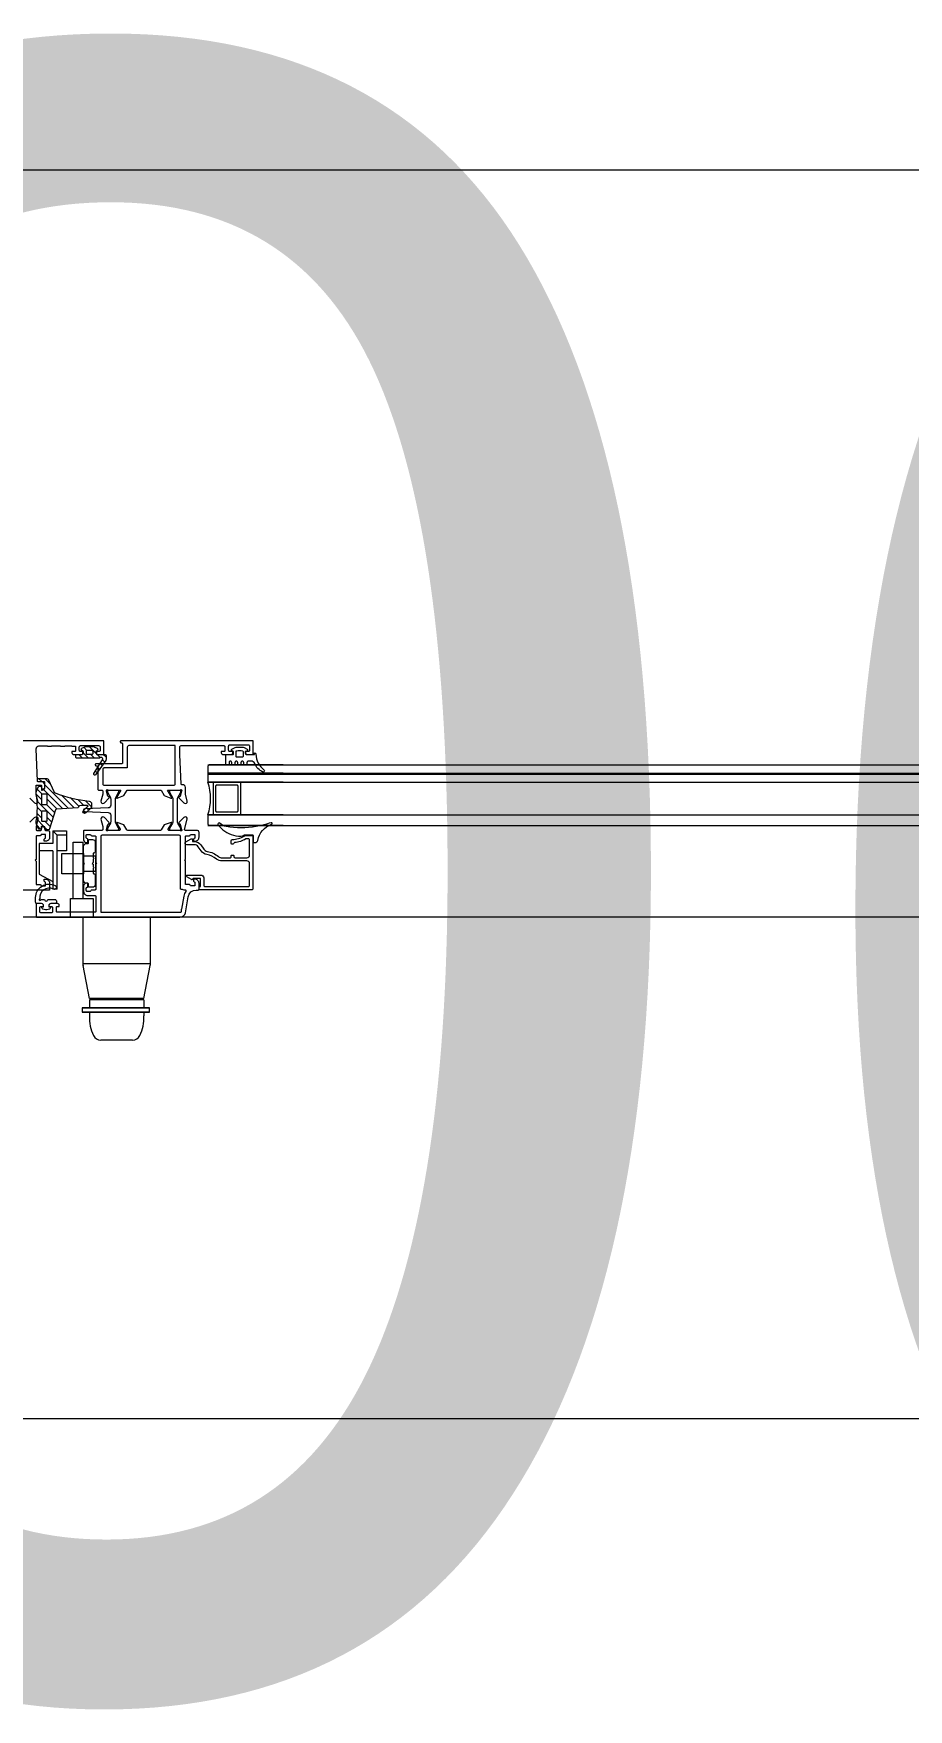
# Model space of a CAD drawing. Extents: x -9058 to 11890, y 0 to 4205.
# Drawn here: x 9226.5 to 9258.7, y 3751.1 to 3812.9 of the extents above; entities that cross this region are included whole.
import ezdxf
from ezdxf.enums import TextEntityAlignment as Align

# ---------------------------------------------------------------- set-up
doc = ezdxf.new("R2010")
doc.units = 0
doc.header["$MEASUREMENT"] = 0
doc.layers.get('0').update_dxf_attribs({"color": 9, "lineweight": 9})
doc.layers.add('M-TEFRIS2-015', color=129, linetype='Continuous', lineweight=9)
doc.layers.add('M-TEFRIS2-015 @ 20', color=129, linetype='Continuous', lineweight=9)
doc.styles.add('Arial', font='arial.ttf', dxfattribs={"height": 2.5})
doc.styles.add('MuuM_TEXT-STANDART', font='ARIALN.TTF')

# ---------------------------------------------------------------- blocks, each defined once
blk = doc.blocks.new('0a_roomno2')
at = {"style": 'Arial'}
blk.add_attdef('ODANO', (0, 1.505), '', height=3, dxfattribs=at)
blk.add_attdef('MEKANADI', text='', height=3, dxfattribs=at).set_placement((0.525, -4.75), align=Align.BOTTOM_LEFT)
at = {"style": 'MuuM_TEXT-STANDART', "width": 0.6}
for tag, p in [('YER01', (15, -7)), ('TAVAN01', (20.625, -7)), ('DUVAR01', (26.25, -7)), ('YER02', (15, -10.375)), ('TAVAN02', (20.625, -10.375)), ('DUVAR02', (26.25, -10.375)), ('YER03', (15, -13.75)), ('TAVAN03', (20.625, -13.75)), ('DUVAR03', (26.25, -13.75))]:
    blk.add_attdef(tag, text='', height=2.25, dxfattribs=at).set_placement(p, align=Align.MIDDLE_CENTER)
at = {"style": 'MuuM_TEXT-STANDART'}
blk.add_attdef('M2', text='', height=2.25, dxfattribs=at).set_placement((1.3231, -7.8046), align=Align.MIDDLE_LEFT)
at = {"style": 'MuuM_TEXT-STANDART', "width": 0.6}
blk.add_attdef('TEMIZTAVANYUKSEKLIGI', text='', height=2.25, dxfattribs=at).set_placement((2.7, -13.1619), align=Align.MIDDLE_LEFT)
blk = doc.blocks.new('*U644')
at = {"layer": 'M-TEFRIS2-015 @ 20'}
ref = blk.add_blockref('0a_roomno2', (8851.925, 3716.9), dxfattribs=dict(at, xscale=20, yscale=20, zscale=20))
ref.add_attrib('ODANO', ' PRS-1K-06', (8851.925, 3752), dxfattribs={"layer": '0', "height": 60, "style": 'Arial'})

msp = doc.modelspace()

# ---------------------------------------------------------------- hatches: boundary and pattern name
at = {"layer": 'M-TEFRIS2-015'}
h = msp.add_hatch(dxfattribs=at)
h.set_pattern_fill('ANSI31', color=256, scale=0.05, angle=450, style=0)
h.set_pattern_definition([(315, (9409.72242, 3917.70285), (0.1122532, 0.1122532), [])])
edge = h.paths.add_edge_path(flags=16)
edge.add_arc((9228.438, 3786.36), 0.025, 180, 270, ccw=False)
edge.add_line((9228.413, 3786.36), (9228.413, 3786.46))
edge.add_arc((9228.438, 3786.46), 0.025, 90, 180, ccw=False)
edge.add_line((9228.438, 3786.485), (9228.618, 3786.485))
edge.add_arc((9228.618, 3786.46), 0.025, 0, 90, ccw=False)
edge.add_line((9228.643, 3786.46), (9228.643, 3786.36))
edge.add_arc((9228.618, 3786.36), 0.025, 270, 360, ccw=False)
edge.add_line((9228.618, 3786.335), (9228.438, 3786.335))
edge = h.paths.add_edge_path()
edge.add_arc((9228.243, 3786.365), 0.035, 270, 360)
edge.add_line((9228.278, 3786.365), (9228.278, 3786.445))
edge.add_arc((9228.263, 3786.445), 0.015, 360, 402.16924)
edge.add_line((9228.274, 3786.455), (9228.234, 3786.497))
edge.add_arc((9228.263, 3786.525), 0.04, 117.0437, 223.61309, ccw=False)
edge.add_line((9228.245, 3786.561), (9228.334, 3786.606))
edge.add_arc((9228.413, 3786.45), 0.175, 90, 117.0437, ccw=False)
edge.add_line((9228.413, 3786.625), (9228.643, 3786.625))
edge.add_arc((9228.643, 3786.45), 0.175, 62.9563, 90, ccw=False)
edge.add_line((9228.723, 3786.606), (9228.811, 3786.561))
edge.add_arc((9228.793, 3786.525), 0.04, -43.61309, 62.9563, ccw=False)
edge.add_line((9228.822, 3786.497), (9228.782, 3786.455))
edge.add_arc((9228.793, 3786.445), 0.015, 137.83076, 180)
edge.add_line((9228.778, 3786.445), (9228.778, 3786.365))
edge.add_arc((9228.813, 3786.365), 0.035, 180, 270)
edge.add_line((9228.813, 3786.33), (9229.093, 3786.33))
edge.add_arc((9229.093, 3786.29), 0.04, 0, 90, ccw=False)
edge.add_line((9229.133, 3786.29), (9229.133, 3786.145))
edge.add_arc((9229.083, 3786.145), 0.05, -40.03479, 0, ccw=False)
edge.add_line((9229.121, 3786.113), (9228.749, 3785.579))
edge.add_arc((9228.718, 3785.605), 0.04, 146.99574, 319.96521, ccw=False)
edge.add_line((9228.685, 3785.627), (9229.003, 3786.132))
edge.add_arc((9228.952, 3786.165), 0.06, 326.99574, 506.14555)
edge.add_line((9228.902, 3786.198), (9228.063, 3786.198))
edge.add_arc((9228.063, 3786.238), 0.04, 180, 270, ccw=False)
edge.add_line((9228.023, 3786.238), (9228.023, 3786.29))
edge.add_arc((9228.063, 3786.29), 0.04, 90, 180, ccw=False)
edge.add_line((9228.063, 3786.33), (9228.243, 3786.33))
h = msp.add_hatch(dxfattribs=at)
h.set_pattern_fill('ANSI31', color=256, scale=0.05, style=0)
h.set_pattern_definition([(315, (9227.2626, 3535.18889), (-0.1122532, -0.1122532), [])])
h.paths.add_polyline_path([(9228.387, 3784.177), (9228.575, 3784.359, 0.203536), (9228.605, 3784.431), (9228.605, 3784.511, 0.380587), (9228.517, 3784.61, -0.061836), (9227.26, 3784.917, -0.189764), (9227.206, 3784.966), (9227.015, 3785.395, 0.285747), (9226.925, 3785.451), (9226.635, 3785.451, 0.414214), (9226.615, 3785.431), (9226.615, 3785.341, 0.414214), (9226.635, 3785.321), (9226.85, 3785.321, -0.414214), (9226.885, 3785.286), (9226.885, 3785.096, -0.414214), (9226.86, 3785.071), (9226.78, 3785.071, -0.414214), (9226.755, 3785.096), (9226.755, 3785.131, 0.414214), (9226.725, 3785.161), (9226.659, 3785.161, 0.296563), (9226.641, 3785.149), (9226.581, 3785.014, 0.104779), (9226.565, 3784.941), (9226.565, 3784.861, -0.081633), (9226.565, 3783.881), (9226.565, 3783.801, 0.104779), (9226.581, 3783.728), (9226.641, 3783.592, 0.296563), (9226.659, 3783.581), (9226.725, 3783.581, 0.414214), (9226.755, 3783.611), (9226.755, 3783.646, -0.414214), (9226.78, 3783.671), (9226.86, 3783.671, -0.414214), (9226.885, 3783.646), (9226.885, 3783.586, 0.414214), (9226.91, 3783.561), (9227.005, 3783.561, 0.328426), (9227.053, 3783.596), (9227.271, 3784.298, -0.309555), (9227.294, 3784.315), (9228.097, 3784.371, 0.394287), (9228.115, 3784.391, -0.364538), (9228.157, 3784.44, -0.068684), (9228.457, 3784.45, -0.950368), (9228.455, 3784.411, 0.000002), (9228.455, 3784.411), (9228.304, 3784.264, 0.999219)])
h.paths.add_polyline_path([(9226.955, 3784.511), (9226.955, 3784.851, 0.414214), (9226.925, 3784.881), (9226.795, 3784.881, 0.414214), (9226.765, 3784.851), (9226.765, 3784.511, 0.414214), (9226.795, 3784.481), (9226.925, 3784.481, 0.414214)], flags=16)
h.paths.add_polyline_path([(9226.925, 3784.261), (9226.795, 3784.261, 0.414214), (9226.765, 3784.231), (9226.765, 3783.891, 0.414214), (9226.795, 3783.861), (9226.925, 3783.861, 0.414214), (9226.955, 3783.891), (9226.955, 3784.231, 0.414214)], flags=16)

# ---------------------------------------------------------------- linework, layer by layer
for p, q in [((9232.883, 3785.898), (9232.933, 3785.948)), ((9232.883, 3785.948), (9278.253, 3785.948)), ((9232.883, 3785.898), (9232.883, 3785.31)), ((9235.658, 3785.648), (9232.883, 3785.648)), ((9232.883, 3785.648), (9278.253, 3785.648)), ((9235.658, 3785.948), (9232.933, 3785.948)), ((9235.658, 3785.61), (9232.883, 3785.61)), ((9232.883, 3785.61), (9278.253, 3785.61)), ((9235.658, 3785.31), (9232.883, 3785.31)), ((9232.883, 3785.31), (9278.253, 3785.31)), ((9233.083, 3785.31), (9233.083, 3784.11)), ((9234.083, 3785.31), (9234.083, 3784.11)), ((9232.883, 3784.11), (9232.883, 3783.76)), ((9235.658, 3784.11), (9232.883, 3784.11)), ((9232.883, 3784.11), (9278.253, 3784.11)), ((9227.339, 3783.361), (9227.176, 3783.521)), ((9227.176, 3783.521), (9227.339, 3783.521)), ((9227.176, 3783.521), (9227.176, 3783.058)), ((9227.339, 3783.521), (9227.684, 3783.521)), ((9227.684, 3783.361), (9227.339, 3783.361)), ((9227.339, 3781.365), (9227.339, 3783.361)), ((9227.684, 3783.521), (9227.684, 3782.78)), ((9232.883, 3783.76), (9232.933, 3783.71)), ((9232.883, 3783.71), (9278.253, 3783.71)), ((9235.658, 3783.71), (9232.933, 3783.71)), ((9235.658, 3783.71), (9233.389, 3783.71)), ((9226.676, 3783.058), (9226.676, 3782.887)), ((9227.176, 3783.058), (9226.676, 3783.058)), ((9226.676, 3782.887), (9226.676, 3781.926)), ((9227.176, 3782.786), (9226.676, 3782.786)), ((9227.176, 3782.786), (9227.176, 3781.365)), ((9227.684, 3782.78), (9227.339, 3782.78)), ((9226.676, 3781.926), (9227.176, 3781.656)), ((9227.339, 3781.365), (9227.176, 3781.365)), ((9281.881, 3780.338), (9163.123, 3780.338)), ((9228.276, 3780.337), (9228.276, 3778.722)), ((9230.776, 3778.722), (9230.776, 3780.337)), ((9228.28, 3778.637), (9230.772, 3778.637)), ((9228.526, 3777.337), (9228.292, 3778.552)), ((9230.526, 3777.337), (9230.76, 3778.552)), ((9230.526, 3777.337), (9228.526, 3777.337)), ((9228.526, 3777.288), (9228.526, 3776.992)), ((9230.526, 3777.288), (9228.526, 3777.288)), ((9228.526, 3777.288, 0), (9228.526, 3776.992, 0)), ((9230.526, 3777.288, 0), (9228.526, 3777.288, 0)), ((9230.526, 3777.288), (9230.526, 3776.992)), ((9230.526, 3777.288, 0), (9230.526, 3776.992, 0)), ((9228.255, 3776.992), (9230.733, 3776.992)), ((9228.255, 3776.992, 0), (9230.733, 3776.992, 0)), ((9230.733, 3776.842), (9228.255, 3776.842)), ((9230.733, 3776.842, 0), (9228.255, 3776.842, 0)), ((9228.526, 3776.842), (9228.526, 3776.699)), ((9228.526, 3776.842, 0), (9228.526, 3776.699, 0)), ((9230.526, 3776.842), (9230.526, 3776.699)), ((9230.526, 3776.842, 0), (9230.526, 3776.699, 0)), ((9230.112, 3775.811, 0), (9228.94, 3775.811, 0))]:
    msp.add_line(p, q, dxfattribs=at)
for points in [[(9155.058, 3807.873), (9295.058, 3807.873)], [(9227.926, 3781.032), (9227.926, 3783.098), (9228.276, 3783.098), (9228.276, 3781.032)], [(9157.058, 3763.873), (9157.058, 3761.873), (9293.058, 3761.873), (9293.058, 3763.873)]]:
    msp.add_lwpolyline(points, dxfattribs=at)
for points in [[(9226.331, 3784.721), (9226.502, 3784.548), (9226.52, 3784.535, 0.700084), (9226.628, 3784.61), (9226.558, 3784.871), (9226.558, 3785.177, -0.414214), (9226.588, 3785.207), (9226.728, 3785.207, -0.414214), (9226.758, 3785.177), (9226.758, 3785.027, 0.414214), (9226.768, 3785.017), (9226.778, 3785.017, 0.414214), (9226.878, 3785.117), (9226.878, 3785.207, 0.414214), (9226.758, 3785.327), (9226.637, 3785.327, -0.403083), (9226.607, 3785.355), (9226.562, 3786.543, -0.425337), (9226.662, 3786.647), (9226.981, 3786.647), (9226.981, 3786.637), (9227.131, 3786.637), (9227.131, 3786.647), (9227.461, 3786.647), (9227.461, 3786.637), (9227.611, 3786.637), (9227.611, 3786.647), (9227.878, 3786.647), (9227.878, 3786.637), (9228.008, 3786.637), (9228.008, 3786.467, -0.414214), (9227.978, 3786.437), (9227.878, 3786.437), (9227.878, 3786.387, 0.414214), (9227.928, 3786.337), (9228.238, 3786.337, 0.414214), (9228.308, 3786.407), (9228.308, 3786.427, 0.414214), (9228.298, 3786.437), (9228.198, 3786.437, -0.414214), (9228.148, 3786.487), (9228.148, 3786.607, -0.414214), (9228.198, 3786.657), (9228.868, 3786.657, -0.414214), (9228.918, 3786.607), (9228.918, 3786.487, -0.414214), (9228.868, 3786.437), (9228.768, 3786.437, 0.414214), (9228.758, 3786.427), (9228.758, 3786.407, 0.414214), (9228.828, 3786.337), (9229.048, 3786.337, 0.414214), (9229.058, 3786.347), (9229.058, 3786.827, 0.414214), (9229.048, 3786.837), (9221.068, 3786.837, 0.414214)], [(9231.938, 3785.215, -0.459137), (9231.902, 3785.243), (9231.848, 3786.337), (9231.848, 3786.607, -0.414214), (9231.898, 3786.657), (9233.478, 3786.657, -0.414214), (9233.508, 3786.627), (9233.508, 3786.467, -0.414214), (9233.478, 3786.437), (9233.378, 3786.437), (9233.378, 3786.387, 0.414214), (9233.428, 3786.337), (9233.738, 3786.337, 0.414214), (9233.808, 3786.407), (9233.808, 3786.427, 0.414214), (9233.798, 3786.437), (9233.698, 3786.437, -0.414214), (9233.648, 3786.487), (9233.648, 3786.637, -0.414214), (9233.698, 3786.687), (9234.368, 3786.687, -0.414214), (9234.418, 3786.637), (9234.418, 3786.487, -0.414214), (9234.368, 3786.437), (9234.268, 3786.437, 0.414214), (9234.258, 3786.427), (9234.258, 3786.407, 0.414214), (9234.328, 3786.337), (9234.548, 3786.337, 0.414214), (9234.558, 3786.347), (9234.558, 3786.827, 0.414214), (9234.548, 3786.837), (9229.683, 3786.837, 0.535184), (9229.66, 3786.802), (9229.678, 3786.759), (9229.708, 3786.759, -0.414214), (9229.738, 3786.729), (9229.738, 3786.017, -0.414214), (9229.708, 3785.987), (9228.763, 3785.987, 0.535184), (9228.74, 3785.952), (9228.75, 3785.927, 0.302776), (9228.778, 3785.909), (9228.808, 3785.909, -0.414214), (9228.838, 3785.879), (9228.838, 3785.047, 0.414214), (9228.868, 3785.017), (9228.986, 3785.017, -0.414214), (9229.016, 3784.987), (9229.016, 3784.871), (9228.947, 3784.61, 0.700084), (9229.054, 3784.535), (9229.072, 3784.548), (9229.243, 3784.721, 0.607471), (9229.228, 3784.781, -0.283637), (9229.205, 3784.802), (9229.156, 3784.986, -1.229391), (9229.206, 3785.017), (9229.68, 3785.017), (9229.518, 3784.75, 0.859449), (9229.548, 3784.725), (9229.793, 3784.817), (9229.915, 3785.017), (9231.16, 3785.017), (9231.281, 3784.817), (9231.526, 3784.725, 0.859449), (9231.556, 3784.75), (9231.394, 3785.017), (9231.868, 3785.017, -1.229391), (9231.918, 3784.986), (9231.869, 3784.802, -0.283637), (9231.847, 3784.781, 0.607471), (9231.831, 3784.721), (9232.002, 3784.548), (9232.02, 3784.535, 0.700084), (9232.128, 3784.61), (9232.058, 3784.871), (9232.058, 3785.117, 0.474196), (9231.938, 3785.215)], [(9234.649, 3786.347, 0.220745), (9234.959, 3785.754, -0.651907), (9234.903, 3785.685, -0.176952), (9234.611, 3786, 0.281357), (9234.468, 3786.088), (9234.387, 3786.088), (9234.373, 3786.088), (9234.366, 3786.088), (9234.359, 3786.086), (9234.351, 3786.083), (9234.344, 3786.079), (9234.338, 3786.073), (9234.333, 3786.067), (9234.328, 3786.06), (9234.326, 3786.053), (9234.323, 3786.038), (9234.323, 3785.962), (9234.323, 3785.959), (9234.322, 3785.956), (9234.321, 3785.953), (9234.32, 3785.951), (9234.317, 3785.948), (9234.315, 3785.946), (9234.312, 3785.944), (9234.309, 3785.943), (9234.303, 3785.942), (9234.223, 3785.942), (9234.22, 3785.943), (9234.217, 3785.943), (9234.214, 3785.944), (9234.212, 3785.946), (9234.209, 3785.948), (9234.207, 3785.951), (9234.205, 3785.953), (9234.204, 3785.956), (9234.203, 3785.962), (9234.203, 3786.038), (9234.203, 3786.045), (9234.201, 3786.053), (9234.198, 3786.06), (9234.194, 3786.067), (9234.189, 3786.073), (9234.182, 3786.079), (9234.175, 3786.083), (9234.168, 3786.086), (9234.153, 3786.088), (9234.146, 3786.088), (9234.139, 3786.086), (9234.131, 3786.083), (9234.124, 3786.079), (9234.118, 3786.073), (9234.113, 3786.067), (9234.108, 3786.06), (9234.106, 3786.053), (9234.103, 3786.038), (9234.103, 3785.962), (9234.103, 3785.959), (9234.102, 3785.956), (9234.101, 3785.953), (9234.1, 3785.951), (9234.097, 3785.948), (9234.095, 3785.946), (9234.092, 3785.944), (9234.089, 3785.943), (9234.083, 3785.942), (9234.003, 3785.942), (9234, 3785.943), (9233.997, 3785.943), (9233.994, 3785.944), (9233.992, 3785.946), (9233.989, 3785.948), (9233.987, 3785.951), (9233.985, 3785.953), (9233.984, 3785.956), (9233.983, 3785.962), (9233.983, 3786.038), (9233.983, 3786.045), (9233.981, 3786.053), (9233.978, 3786.06), (9233.974, 3786.067), (9233.969, 3786.073), (9233.962, 3786.079), (9233.955, 3786.083), (9233.948, 3786.086), (9233.933, 3786.088), (9233.926, 3786.088), (9233.919, 3786.086), (9233.911, 3786.083), (9233.904, 3786.079), (9233.898, 3786.073), (9233.893, 3786.067), (9233.888, 3786.06), (9233.886, 3786.053), (9233.883, 3786.038), (9233.883, 3785.962), (9233.883, 3785.959), (9233.882, 3785.956), (9233.881, 3785.953), (9233.88, 3785.951), (9233.877, 3785.948), (9233.875, 3785.946), (9233.872, 3785.944), (9233.869, 3785.943), (9233.863, 3785.942), (9233.783, 3785.942), (9233.78, 3785.943), (9233.777, 3785.943), (9233.774, 3785.944), (9233.772, 3785.946), (9233.769, 3785.948), (9233.767, 3785.951), (9233.765, 3785.953), (9233.764, 3785.956), (9233.763, 3785.962), (9233.763, 3786.038), (9233.763, 3786.045), (9233.761, 3786.053), (9233.758, 3786.06), (9233.754, 3786.067), (9233.749, 3786.073), (9233.742, 3786.079), (9233.735, 3786.083), (9233.728, 3786.086), (9233.713, 3786.088), (9233.706, 3786.088), (9233.699, 3786.086), (9233.691, 3786.083), (9233.684, 3786.079), (9233.678, 3786.073), (9233.673, 3786.067), (9233.668, 3786.06), (9233.666, 3786.053), (9233.663, 3786.038), (9233.663, 3785.962), (9233.663, 3785.959), (9233.662, 3785.956), (9233.661, 3785.953), (9233.66, 3785.951), (9233.657, 3785.948), (9233.655, 3785.946), (9233.652, 3785.944), (9233.649, 3785.943), (9233.643, 3785.942), (9233.563, 3785.942), (9233.56, 3785.942), (9233.557, 3785.943), (9233.554, 3785.944), (9233.552, 3785.946), (9233.549, 3785.948), (9233.547, 3785.951), (9233.545, 3785.953), (9233.544, 3785.956), (9233.543, 3785.962), (9233.543, 3786.3, -0.414214), (9233.573, 3786.33), (9233.804, 3786.33, 0.414214), (9233.834, 3786.36), (9233.834, 3786.425, 0.291535), (9233.823, 3786.443), (9233.775, 3786.464, -0.613042), (9233.772, 3786.526), (9233.891, 3786.589, -0.127095), (9233.954, 3786.605), (9234.154, 3786.605, -0.127095), (9234.217, 3786.589), (9234.326, 3786.532, -0.585233), (9234.326, 3786.462), (9234.279, 3786.438, 0.167811), (9234.274, 3786.425), (9234.274, 3786.36, 0.414214), (9234.304, 3786.33), (9234.599, 3786.33), (9234.599, 3786.394, -0.394677), (9234.649, 3786.347)], [(9226.565, 3783.881, 0.081633), (9226.565, 3784.861), (9226.565, 3784.941, -0.104779), (9226.581, 3785.014), (9226.641, 3785.149, -0.296563), (9226.659, 3785.161), (9226.725, 3785.161, -0.414214), (9226.755, 3785.131), (9226.755, 3785.096, 0.414214), (9226.78, 3785.071), (9226.86, 3785.071, 0.414214), (9226.885, 3785.096), (9226.885, 3785.286, 0.414214), (9226.85, 3785.321), (9226.635, 3785.321, -0.414214), (9226.615, 3785.341), (9226.615, 3785.431, -0.414214), (9226.635, 3785.451), (9226.925, 3785.451, -0.285747), (9227.015, 3785.395), (9227.206, 3784.966, 0.189764), (9227.26, 3784.917, 0.061836), (9228.517, 3784.61, -0.380587), (9228.605, 3784.511), (9228.605, 3784.431, -0.203536), (9228.575, 3784.359), (9228.387, 3784.177, -0.999219), (9228.304, 3784.264), (9228.455, 3784.411, 0.950364), (9228.457, 3784.45, 0.068684), (9228.157, 3784.44, 0.364538), (9228.115, 3784.391, -0.394287), (9228.097, 3784.371), (9227.294, 3784.315, 0.309555), (9227.271, 3784.298), (9227.053, 3783.596, -0.328426), (9227.005, 3783.561), (9226.91, 3783.561, -0.414214), (9226.885, 3783.586), (9226.885, 3783.646, 0.414214), (9226.86, 3783.671), (9226.78, 3783.671, 0.414214), (9226.755, 3783.646), (9226.755, 3783.611, -0.414214), (9226.725, 3783.581), (9226.659, 3783.581, -0.296563), (9226.641, 3783.592), (9226.581, 3783.728, -0.104779), (9226.565, 3783.801), (9226.565, 3783.881)], [(9226.331, 3783.833), (9226.502, 3784.006), (9226.52, 3784.018, -0.700084), (9226.628, 3783.943), (9226.558, 3783.682), (9226.558, 3783.567, 0.414214), (9226.588, 3783.537), (9226.728, 3783.537, 0.414214), (9226.758, 3783.567), (9226.758, 3783.677, -0.414214), (9226.768, 3783.687), (9226.778, 3783.687, -0.414214), (9226.878, 3783.587), (9226.878, 3783.567, 0.414214), (9226.908, 3783.537), (9226.978, 3783.537)], [(9226.978, 3783.537, -0.414222), (9227.058, 3783.457), (9227.058, 3783.287, -0.414214), (9226.908, 3783.137), (9226.868, 3783.137, -0.414214), (9226.858, 3783.147), (9226.858, 3783.207, -0.366034), (9226.883, 3783.237, 0.365977), (9226.908, 3783.267), (9226.908, 3783.357, 0.414214), (9226.878, 3783.387), (9226.768, 3783.387, 0.365977), (9226.738, 3783.362, -0.365977), (9226.709, 3783.337), (9226.588, 3783.337, 0.414214), (9226.558, 3783.307), (9226.558, 3782.467), (9226.528, 3782.437), (9226.558, 3782.407), (9226.558, 3781.567, 0.414214), (9226.588, 3781.537), (9226.709, 3781.537, -0.365977), (9226.738, 3781.512, 0.365977), (9226.768, 3781.487), (9226.878, 3781.487, 0.414214), (9226.908, 3781.517), (9226.908, 3781.607, 0.365977), (9226.883, 3781.636, -0.366034), (9226.858, 3781.666), (9226.858, 3781.727, -0.414214), (9226.868, 3781.737), (9226.908, 3781.737, -0.414214), (9227.058, 3781.587), (9227.058, 3781.347, -0.414214), (9227.048, 3781.337), (9223.068, 3781.337, -0.414214)]]:
    msp.add_lwpolyline(points, format="xyb", dxfattribs=at)
for points in [[(9228.243, 3786.33, 0.414214), (9228.278, 3786.365), (9228.278, 3786.445, 0.186103), (9228.274, 3786.455), (9228.234, 3786.497, -0.501687), (9228.245, 3786.561), (9228.334, 3786.606, -0.118551), (9228.413, 3786.625), (9228.643, 3786.625, -0.118551), (9228.723, 3786.606), (9228.811, 3786.561, -0.501687), (9228.822, 3786.497), (9228.782, 3786.455, 0.186103), (9228.778, 3786.445), (9228.778, 3786.365, 0.414214), (9228.813, 3786.33), (9229.093, 3786.33, -0.414214), (9229.133, 3786.29), (9229.133, 3786.145, -0.176484), (9229.121, 3786.113), (9228.749, 3785.579, -0.940455), (9228.685, 3785.627), (9229.003, 3786.132, 0.992608), (9228.902, 3786.198), (9228.063, 3786.198, -0.414214), (9228.023, 3786.238), (9228.023, 3786.29, -0.414214), (9228.063, 3786.33)], [(9228.438, 3786.335, -0.414214), (9228.413, 3786.36), (9228.413, 3786.46, -0.414214), (9228.438, 3786.485), (9228.618, 3786.485, -0.414214), (9228.643, 3786.46), (9228.643, 3786.36, -0.414214), (9228.618, 3786.335)], [(9229.908, 3785.837), (9229.068, 3785.837, 0.414214), (9229.018, 3785.787), (9229.018, 3785.247, 0.414214), (9229.068, 3785.197), (9231.628, 3785.197, 0.414214), (9231.678, 3785.247), (9231.678, 3786.657), (9229.968, 3786.657, 0.414214), (9229.918, 3786.607), (9229.918, 3785.847, -0.414214)], [(9234.16, 3786.472, -0.359904), (9234.184, 3786.442), (9234.184, 3786.266, -0.414214), (9234.154, 3786.236), (9233.954, 3786.236, -0.414214), (9233.924, 3786.266), (9233.924, 3786.442, -0.359904), (9233.949, 3786.472, -0.094739)], [(9233.183, 3785.18, -0.414214), (9233.213, 3785.21), (9233.953, 3785.21, -0.414214), (9233.983, 3785.18), (9233.983, 3784.24, -0.414214), (9233.953, 3784.21), (9233.213, 3784.21, -0.414214), (9233.183, 3784.24)], [(9226.955, 3784.512, -0.414214), (9226.925, 3784.482), (9226.795, 3784.482, -0.414214), (9226.765, 3784.512), (9226.765, 3784.852, -0.414214), (9226.795, 3784.882), (9226.925, 3784.882, -0.414214), (9226.955, 3784.852)], [(9229.212, 3784.196, -0.403142), (9229.308, 3784.096), (9229.308, 3783.855, -0.131652), (9229.294, 3783.805), (9229.187, 3783.619, 0.131652), (9229.183, 3783.604), (9229.183, 3783.578, 0.414214), (9229.213, 3783.548), (9229.573, 3783.548, 0.414214), (9229.603, 3783.578), (9229.603, 3783.604, 0.131652), (9229.599, 3783.619), (9229.491, 3783.805, -0.131652), (9229.478, 3783.855), (9229.478, 3784.701, -0.131652), (9229.491, 3784.751), (9229.599, 3784.938, 0.131652), (9229.603, 3784.953), (9229.603, 3784.978, 0.414214), (9229.573, 3785.008), (9229.213, 3785.008, 0.414214), (9229.183, 3784.978), (9229.183, 3784.953, 0.131652), (9229.187, 3784.938), (9229.294, 3784.751, -0.131652), (9229.308, 3784.701), (9229.308, 3784.461, -0.403142), (9229.212, 3784.361), (9228.356, 3784.328, 0.962756), (9228.356, 3784.228)], [(9231.778, 3784.751), (9231.885, 3784.938, 0.131652), (9231.889, 3784.953), (9231.889, 3784.978, 0.414214), (9231.859, 3785.008), (9231.499, 3785.008, 0.414214), (9231.469, 3784.978), (9231.469, 3784.953, 0.131652), (9231.473, 3784.938), (9231.581, 3784.751, -0.131652), (9231.594, 3784.701), (9231.594, 3783.855, -0.131652), (9231.581, 3783.805), (9231.473, 3783.619, 0.131652), (9231.469, 3783.604), (9231.469, 3783.578, 0.414214), (9231.499, 3783.548), (9231.859, 3783.548, 0.414214), (9231.889, 3783.578), (9231.889, 3783.604, 0.131652), (9231.885, 3783.619), (9231.778, 3783.805, -0.131652), (9231.764, 3783.855), (9231.764, 3784.701, -0.131652)], [(9232.209, 3783.337, 0.365977), (9232.238, 3783.362, -0.365977), (9232.268, 3783.387), (9232.378, 3783.387, -0.414214), (9232.408, 3783.357), (9232.408, 3783.267, -0.365977), (9232.383, 3783.237, 0.366034), (9232.358, 3783.207), (9232.358, 3783.147, 0.414214), (9232.368, 3783.137), (9232.408, 3783.137, 0.414214), (9232.558, 3783.287), (9232.558, 3783.457, 0.414214), (9232.478, 3783.537), (9232.058, 3783.537, -0.493043), (9232.029, 3783.574), (9232.128, 3783.943, 0.700084), (9232.02, 3784.018), (9232.002, 3784.006), (9231.831, 3783.833, 0.607471), (9231.847, 3783.773, -0.283637), (9231.869, 3783.751), (9231.918, 3783.567, -1.229391), (9231.868, 3783.537), (9231.447, 3783.537, -0.585524), (9231.422, 3783.582), (9231.555, 3783.801, 0.713664), (9231.531, 3783.83), (9231.281, 3783.736), (9231.168, 3783.551, -0.261412), (9231.143, 3783.537), (9229.931, 3783.537, -0.261412), (9229.906, 3783.551), (9229.793, 3783.736), (9229.543, 3783.83, 0.713664), (9229.519, 3783.801), (9229.652, 3783.582, -0.585524), (9229.627, 3783.537), (9229.206, 3783.537, -1.229391), (9229.156, 3783.567), (9229.205, 3783.751, -0.283637), (9229.228, 3783.773, 0.607471), (9229.243, 3783.833), (9229.072, 3784.006), (9229.054, 3784.018, 0.700084), (9228.947, 3783.943), (9229.016, 3783.682), (9229.016, 3783.567, -0.414214), (9228.986, 3783.537), (9228.338, 3783.537, 0.414214), (9228.308, 3783.507), (9228.308, 3783.187, 0.414222), (9228.408, 3783.087), (9228.448, 3783.087, 0.414214), (9228.458, 3783.097), (9228.458, 3783.207, 0.366034), (9228.433, 3783.237, -0.365977), (9228.408, 3783.267), (9228.408, 3783.357, -0.414214), (9228.438, 3783.387), (9228.548, 3783.387, -0.365977), (9228.577, 3783.362, 0.365977), (9228.607, 3783.337), (9228.728, 3783.337, -0.414214), (9228.758, 3783.307), (9228.758, 3782.367), (9228.788, 3782.337), (9228.758, 3782.307), (9228.758, 3781.367, -0.414214), (9228.728, 3781.337), (9228.607, 3781.337, 0.365977), (9228.577, 3781.312, -0.365977), (9228.548, 3781.287), (9228.438, 3781.287, -0.414214), (9228.408, 3781.317), (9228.408, 3781.407, -0.365977), (9228.433, 3781.436, 0.366034), (9228.458, 3781.466), (9228.458, 3781.577, 0.414214), (9228.448, 3781.587), (9228.408, 3781.587, 0.414214), (9228.308, 3781.487), (9228.308, 3781.287, 0.414214), (9228.458, 3781.137), (9228.728, 3781.137, -0.414214), (9228.758, 3781.107), (9228.758, 3780.547, -0.414214), (9228.728, 3780.517), (9227.338, 3780.517, -0.414214), (9227.308, 3780.547), (9227.308, 3780.707, -0.414214), (9227.338, 3780.737), (9227.408, 3780.737), (9227.408, 3780.787, 0.414214), (9227.358, 3780.837), (9227.103, 3780.837, 0.414214), (9227.033, 3780.767), (9227.033, 3780.747, 0.414214), (9227.043, 3780.737), (9227.118, 3780.737, -0.414214), (9227.168, 3780.687), (9227.168, 3780.547, -0.414214), (9227.118, 3780.497), (9226.748, 3780.497, -0.414214), (9226.698, 3780.547), (9226.698, 3780.687, -0.414214), (9226.748, 3780.737), (9226.823, 3780.737, 0.414214), (9226.833, 3780.747), (9226.833, 3780.767, 0.414214), (9226.763, 3780.837), (9226.588, 3780.837, 0.414214), (9226.558, 3780.807), (9226.558, 3780.367, 0.414214), (9226.588, 3780.337), (9231.858, 3780.337, 0.363975), (9232.055, 3780.502), (9232.158, 3781.089, -0.36397), (9232.454, 3781.337), (9232.528, 3781.337, 0.414214), (9232.558, 3781.367), (9232.558, 3781.587, 0.414214), (9232.408, 3781.737), (9232.368, 3781.737, 0.414214), (9232.358, 3781.727), (9232.358, 3781.666, 0.366034), (9232.383, 3781.636, -0.365977), (9232.408, 3781.607), (9232.408, 3781.517, -0.414214), (9232.378, 3781.487), (9232.268, 3781.487, -0.365977), (9232.238, 3781.512, 0.365977), (9232.209, 3781.537), (9232.088, 3781.537, -0.414214), (9232.058, 3781.567), (9232.058, 3782.407), (9232.028, 3782.437), (9232.058, 3782.467), (9232.058, 3783.307, -0.414214), (9232.088, 3783.337)], [(9226.955, 3783.892, -0.414214), (9226.925, 3783.862), (9226.795, 3783.862, -0.414214), (9226.765, 3783.892), (9226.765, 3784.232, -0.414214), (9226.795, 3784.262), (9226.925, 3784.262, -0.414214), (9226.955, 3784.232)], [(9234.553, 3783.339), (9234.553, 3783.119, 0.414214), (9234.583, 3783.089), (9234.621, 3783.089, 0.356389), (9234.719, 3783.169, -0.262181), (9235.233, 3783.762, 0.316752), (9235.253, 3783.79, 0.499585), (9235.214, 3783.819, -0.048291), (9234.659, 3783.678, -0.086497), (9233.56, 3783.681, -0.16681), (9233.332, 3783.792, 0.169383), (9233.312, 3783.806), (9233.299, 3783.809, 0.513067), (9233.252, 3783.743, 0.159858), (9233.827, 3783.363, 0.178819), (9234.193, 3783.345), (9234.213, 3783.356, -0.13005), (9234.262, 3783.369), (9234.523, 3783.369, -0.414214)], [(9228.657, 3782.289), (9228.657, 3782.189, -1), (9228.657, 3782.129), (9228.657, 3782.066), (9228.687, 3782.049), (9228.657, 3782.032), (9228.657, 3781.969, 0.414214), (9228.687, 3781.939, -0.414214), (9228.737, 3781.889), (9228.737, 3781.539, -0.414214), (9228.637, 3781.439), (9228.517, 3781.439, -0.414214), (9228.487, 3781.469), (9228.487, 3781.559, 0.414214), (9228.457, 3781.589), (9228.407, 3781.589, -0.414214), (9228.307, 3781.689), (9228.307, 3781.739), (9228.307, 3782.289), (9228.337, 3782.319), (9228.307, 3782.349), (9228.307, 3782.899), (9228.307, 3782.949, -0.414214), (9228.407, 3783.049), (9228.457, 3783.049, 0.414214), (9228.487, 3783.079), (9228.487, 3783.169, -0.414214), (9228.517, 3783.199), (9228.637, 3783.199, -0.414214), (9228.737, 3783.099), (9228.737, 3782.749, -0.414214), (9228.687, 3782.699, 0.414214), (9228.657, 3782.669), (9228.657, 3782.539, -1), (9228.657, 3782.479), (9228.657, 3782.349), (9228.627, 3782.319)], [(9231.857, 3780.517, 0.207097), (9231.908, 3780.539), (9231.908, 3780.637), (9231.926, 3780.637), (9232.011, 3781.115, -0.106114), (9232.082, 3781.29, 0.602221), (9232.057, 3781.337), (9232.008, 3781.337, -0.162278), (9231.948, 3781.357), (9231.908, 3781.357, -0.414214), (9231.878, 3781.387), (9231.878, 3783.307, 0.414214), (9231.828, 3783.357), (9228.988, 3783.357, 0.414214), (9228.938, 3783.307), (9228.938, 3780.517)], [(9233.74, 3782.558), (9233.74, 3782.598, -0.414214), (9233.77, 3782.628), (9233.81, 3782.628, -0.414214), (9233.84, 3782.598), (9233.84, 3782.578, 0.414214), (9233.89, 3782.528), (9234.32, 3782.528, 0.414214), (9234.42, 3782.628), (9234.42, 3783.178, 0.414214), (9234.37, 3783.228), (9234.318, 3783.228, 0.127567), (9234.284, 3783.219, -0.09888), (9233.866, 3783.085, 0.367727), (9233.84, 3783.056, -0.399482), (9233.81, 3783.028), (9233.77, 3783.028, -0.414214), (9233.74, 3783.058), (9233.74, 3783.149, -0.400329), (9233.787, 3783.199, 0.114933), (9234.224, 3783.323, -0.127017), (9234.321, 3783.348), (9234.51, 3783.348, -0.414214), (9234.54, 3783.318), (9234.54, 3781.378, -0.414214), (9234.51, 3781.348), (9232.59, 3781.348, -0.414214), (9232.56, 3781.378), (9232.56, 3781.438, -0.414214), (9232.59, 3781.468), (9232.61, 3781.468), (9232.61, 3781.768), (9232.34, 3781.768), (9232.319, 3781.733, -0.414214), (9232.278, 3781.722), (9232.108, 3781.82, -0.767327), (9232.126, 3781.888), (9232.63, 3781.888, -0.414214), (9232.73, 3781.788), (9232.73, 3781.518, 0.414214), (9232.78, 3781.468), (9234.37, 3781.468, 0.414214), (9234.42, 3781.518), (9234.42, 3782.308, 0.414214), (9234.32, 3782.408), (9233.406, 3782.408, -0.172094), (9233.204, 3782.479, 0.126051), (9232.844, 3782.645, -0.197455), (9232.639, 3782.777), (9232.531, 3782.931, 0.244698), (9232.383, 3783.008), (9232.104, 3783.008, -0.767327), (9232.077, 3783.109), (9232.275, 3783.224, -0.57735), (9232.32, 3783.198), (9232.32, 3783.128), (9232.383, 3783.128, -0.244698), (9232.629, 3783), (9232.732, 3782.845, 0.197455), (9232.86, 3782.763, -0.126051), (9233.275, 3782.573, 0.178336), (9233.406, 3782.528), (9233.71, 3782.528, 0.414214)], [(9226.774, 3780.717), (9226.834, 3780.717), (9226.834, 3780.797, 0.236068), (9226.754, 3780.837), (9226.59, 3780.837, -0.414214), (9226.54, 3780.887), (9226.54, 3781.058, -0.557109), (9227.263, 3781.505, -0.284432), (9227.304, 3781.438, -0.557109), (9227.196, 3781.371, 0.59685), (9226.692, 3781.016, 2.161979), (9226.727, 3780.987), (9226.869, 3780.987, 1), (9226.989, 3780.987), (9227.254, 3780.987, -0.414214), (9227.304, 3780.937), (9227.304, 3780.887, -0.414214), (9227.254, 3780.837), (9227.104, 3780.837, 0.236068), (9227.024, 3780.797), (9227.024, 3780.717), (9227.084, 3780.717), (9227.084, 3780.683, -0.323522), (9227.05, 3780.635), (9226.957, 3780.604, -0.019238), (9226.949, 3780.603), (9226.909, 3780.603, -0.019238), (9226.902, 3780.604), (9226.809, 3780.635, -0.323522), (9226.774, 3780.683)]]:
    msp.add_lwpolyline(points, format="xyb", close=True, dxfattribs=at)
for points in [[(9228.307, 3782.686), (9228.307, 3781.933), (9227.506, 3781.933), (9227.506, 3782.686)], [(9228.307, 3782.584), (9228.307, 3782.035), (9228.758, 3782.035), (9228.758, 3782.584)], [(9228.659, 3780.332), (9227.826, 3780.332), (9227.826, 3781.032), (9228.659, 3781.032)]]:
    msp.add_lwpolyline(points, close=True, dxfattribs=at)
at = {"layer": 'M-TEFRIS2-015', "elevation": 0}
msp.add_lwpolyline([(9230.733, 3776.992), (9228.255, 3776.992), (9228.255, 3776.842), (9230.733, 3776.842)], close=True, dxfattribs=at)
at = {"layer": 'M-TEFRIS2-015'}
for centre, radius, start, end in [((9231.133, 3784.71), 1.85, 341.07536, 18.92464), ((9228.438, 3781.417), 0.03, 99.59407, 180), ((9229.176, 3778.722), 0.9, 180, 190.88553), ((9229.876, 3778.722), 0.9, 349.11447, 0), ((9229.919, 3776.604, 0), 1.396, 176.09739, 206.73977), ((9229.133, 3776.604, 0), 1.396, 333.26023, 3.90261), ((9228.94, 3776.111, 0), 0.3, 206.73977, 270), ((9230.112, 3776.111, 0), 0.3, 270, 333.26023)]:
    msp.add_arc(centre, radius, start, end, dxfattribs=at)

# ---------------------------------------------------------------- block references
at = {"layer": 'M-TEFRIS2-015', "color": 6}
msp.add_blockref('*U644', (0, 0), dxfattribs=at)

doc.saveas('drawing.dxf')
